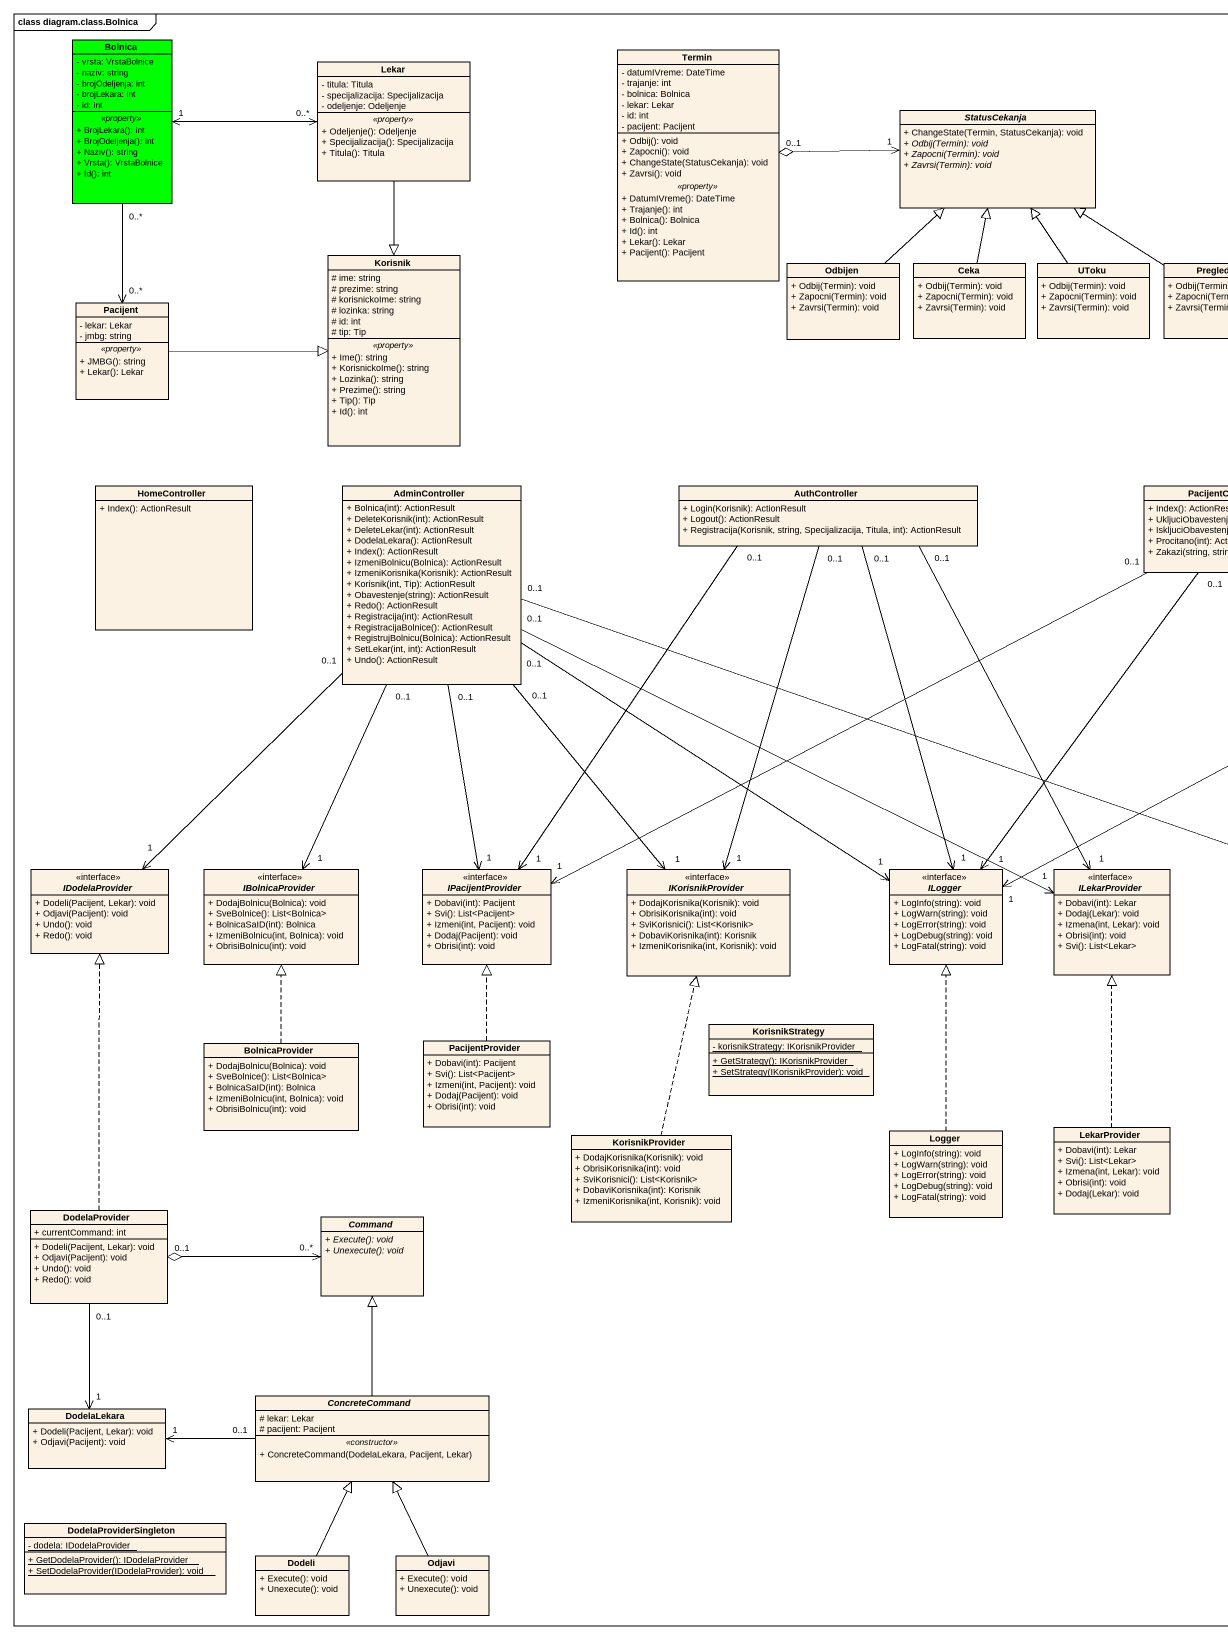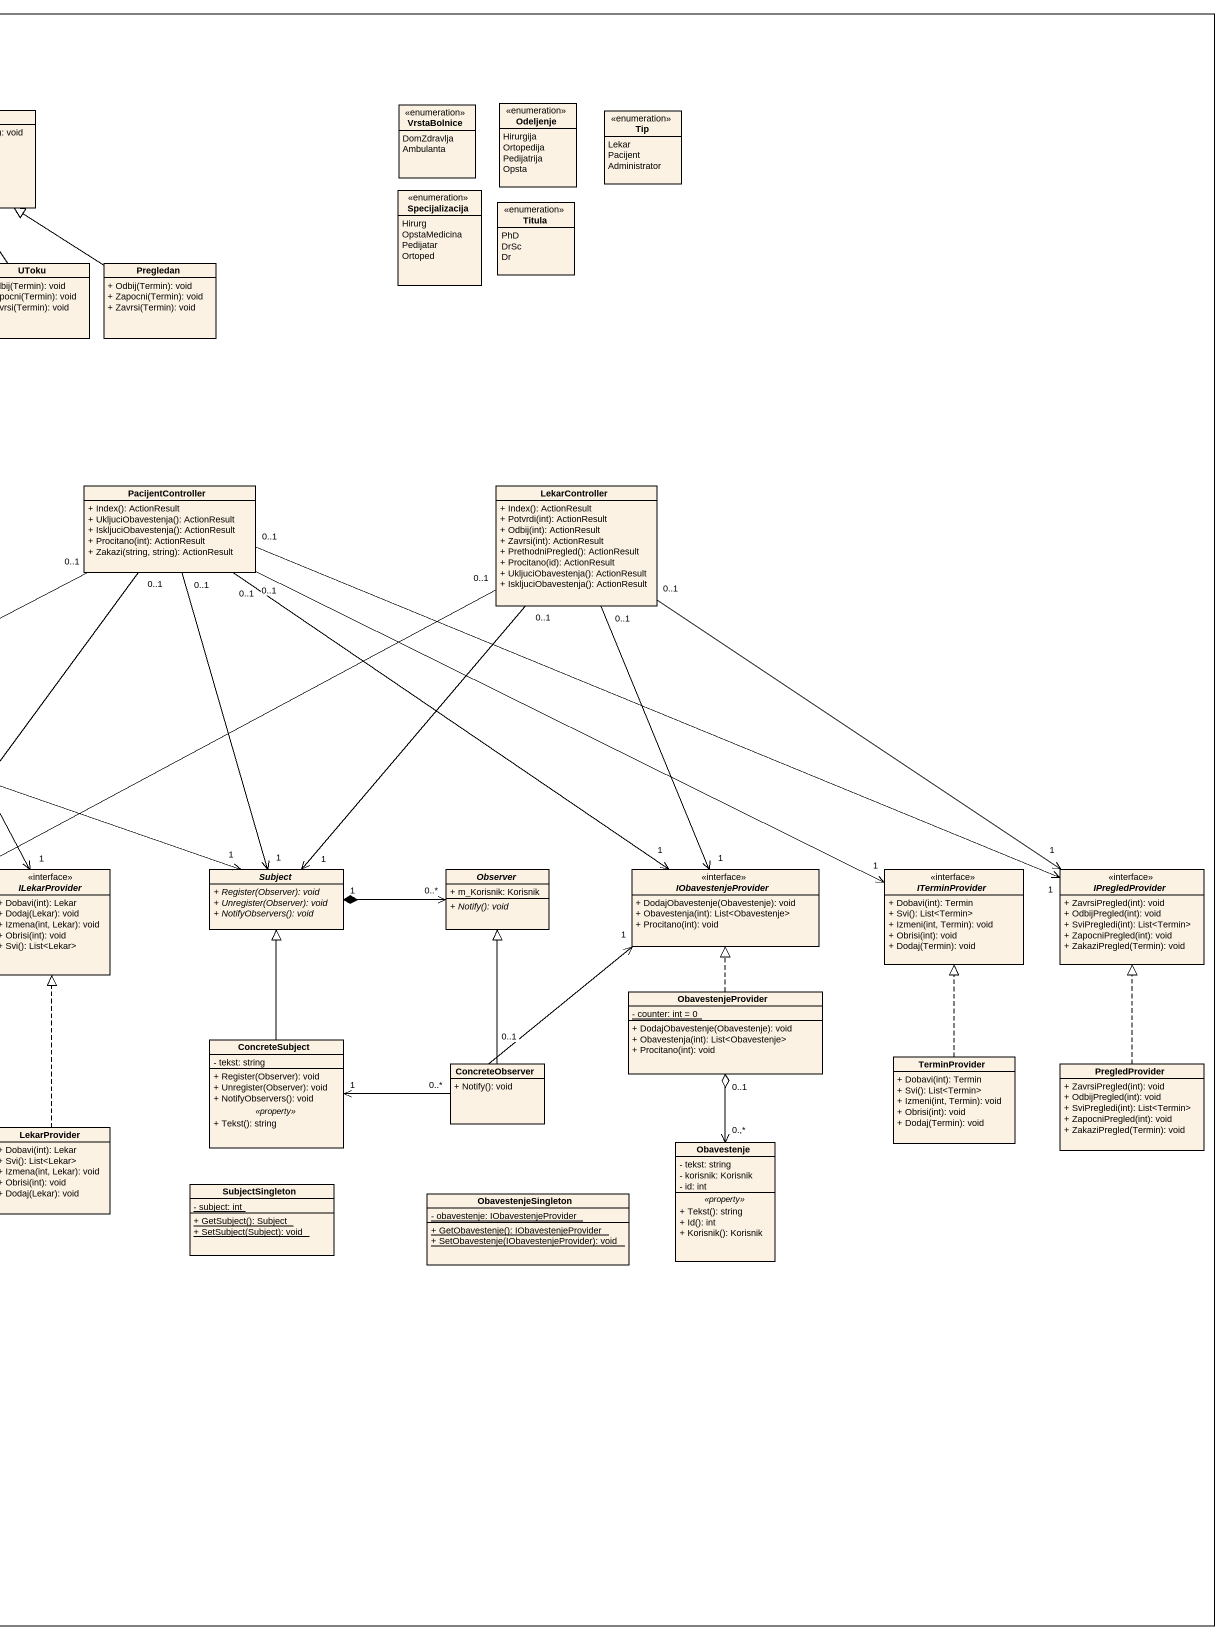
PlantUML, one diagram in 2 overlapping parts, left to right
@startuml
mainframe class diagram.class.Bolnica
hide circle
hide empty members
skinparam classAttributeIconSize 0
class Bolnica #00FF00 {
  - vrsta: VrstaBolnice
  - naziv: string
  - brojOdeljenja: int
  - brojLekara: int
  - id: int
  .. <<property>> ..
  + BrojLekara(): int
  + BrojOdeljenja(): int
  + Naziv(): string
  + Vrsta(): VrstaBolnice
  + Id(): int
}
class Lekar {
  - titula: Titula
  - specijalizacija: Specijalizacija
  - odeljenje: Odeljenje
  .. <<property>> ..
  + Odeljenje(): Odeljenje
  + Specijalizacija(): Specijalizacija
  + Titula(): Titula
}
class Termin {
  - datumIVreme: DateTime
  - trajanje: int
  - bolnica: Bolnica
  - lekar: Lekar
  - id: int
  - pacijent: Pacijent
  --
  + Odbij(): void
  + Zapocni(): void
  + ChangeState(StatusCekanja): void
  + Zavrsi(): void
  .. <<property>> ..
  + DatumIVreme(): DateTime
  + Trajanje(): int
  + Bolnica(): Bolnica
  + Id(): int
  + Lekar(): Lekar
  + Pacijent(): Pacijent
}
abstract class StatusCekanja {
  + ChangeState(Termin, StatusCekanja): void
  {abstract} + Odbij(Termin): void
  {abstract} + Zapocni(Termin): void
  {abstract} + Zavrsi(Termin): void
}
enum VrstaBolnice {
  DomZdravlja
  Ambulanta
}
enum Odeljenje {
  Hirurgija
  Ortopedija
  Pedijatrija
  Opsta
}
enum Tip {
  Lekar
  Pacijent
  Administrator
}
enum Specijalizacija {
  Hirurg
  OpstaMedicina
  Pedijatar
  Ortoped
}
enum Titula {
  PhD
  DrSc
  Dr
}
class Korisnik {
  # ime: string
  # prezime: string
  # korisnickoIme: string
  # lozinka: string
  # id: int
  # tip: Tip
  .. <<property>> ..
  + Ime(): string
  + KorisnickoIme(): string
  + Lozinka(): string
  + Prezime(): string
  + Tip(): Tip
  + Id(): int
}
class Odbijen {
  + Odbij(Termin): void
  + Zapocni(Termin): void
  + Zavrsi(Termin): void
}
class Ceka {
  + Odbij(Termin): void
  + Zapocni(Termin): void
  + Zavrsi(Termin): void
}
class UToku {
  + Odbij(Termin): void
  + Zapocni(Termin): void
  + Zavrsi(Termin): void
}
class Pregledan {
  + Odbij(Termin): void
  + Zapocni(Termin): void
  + Zavrsi(Termin): void
}
class Pacijent {
  - lekar: Lekar
  - jmbg: string
  .. <<property>> ..
  + JMBG(): string
  + Lekar(): Lekar
}
class HomeController {
  + Index(): ActionResult
}
class AdminController {
  + Bolnica(int): ActionResult
  + DeleteKorisnik(int): ActionResult
  + DeleteLekar(int): ActionResult
  + DodelaLekara(): ActionResult
  + Index(): ActionResult
  + IzmeniBolnicu(Bolnica): ActionResult
  + IzmeniKorisnika(Korisnik): ActionResult
  + Korisnik(int, Tip): ActionResult
  + Obavestenje(string): ActionResult
  + Redo(): ActionResult
  + Registracija(int): ActionResult
  + RegistracijaBolnice(): ActionResult
  + RegistrujBolnicu(Bolnica): ActionResult
  + SetLekar(int, int): ActionResult
  + Undo(): ActionResult
}
class AuthController {
  + Login(Korisnik): ActionResult
  + Logout(): ActionResult
  + Registracija(Korisnik, string, Specijalizacija, Titula, int): ActionResult
}
class PacijentController {
  + Index(): ActionResult
  + UkljuciObavestenja(): ActionResult
  + IskljuciObavestenja(): ActionResult
  + Procitano(int): ActionResult
  + Zakazi(string, string): ActionResult
}
class LekarController {
  + Index(): ActionResult
  + Potvrdi(int): ActionResult
  + Odbij(int): ActionResult
  + Zavrsi(int): ActionResult
  + PrethodniPregled(): ActionResult
  + Procitano(id): ActionResult
  + UkljuciObavestenja(): ActionResult
  + IskljuciObavestenja(): ActionResult
}
interface IDodelaProvider {
  + Dodeli(Pacijent, Lekar): void
  + Odjavi(Pacijent): void
  + Undo(): void
  + Redo(): void
}
interface IBolnicaProvider {
  + DodajBolnicu(Bolnica): void
  + SveBolnice(): List<Bolnica>
  + BolnicaSaID(int): Bolnica
  + IzmeniBolnicu(int, Bolnica): void
  + ObrisiBolnicu(int): void
}
interface IPacijentProvider {
  + Dobavi(int): Pacijent
  + Svi(): List<Pacijent>
  + Izmeni(int, Pacijent): void
  + Dodaj(Pacijent): void
  + Obrisi(int): void
}
interface IKorisnikProvider {
  + DodajKorisnika(Korisnik): void
  + ObrisiKorisnika(int): void
  + SviKorisnici(): List<Korisnik>
  + DobaviKorisnika(int): Korisnik
  + IzmeniKorisnika(int, Korisnik): void
}
interface ILogger {
  + LogInfo(string): void
  + LogWarn(string): void
  + LogError(string): void
  + LogDebug(string): void
  + LogFatal(string): void
}
interface ILekarProvider {
  + Dobavi(int): Lekar
  + Dodaj(Lekar): void
  + Izmena(int, Lekar): void
  + Obrisi(int): void
  + Svi(): List<Lekar>
}
abstract class Subject {
  {abstract} + Register(Observer): void
  {abstract} + Unregister(Observer): void
  {abstract} + NotifyObservers(): void
}
abstract class Observer {
  + m_Korisnik: Korisnik
  {abstract} + Notify(): void
}
interface IObavestenjeProvider {
  + DodajObavestenje(Obavestenje): void
  + Obavestenja(int): List<Obavestenje>
  + Procitano(int): void
}
interface ITerminProvider {
  + Dobavi(int): Termin
  + Svi(): List<Termin>
  + Izmeni(int, Termin): void
  + Obrisi(int): void
  + Dodaj(Termin): void
}
interface IPregledProvider {
  + ZavrsiPregled(int): void
  + OdbijPregled(int): void
  + SviPregledi(int): List<Termin>
  + ZapocniPregled(int): void
  + ZakaziPregled(Termin): void
}
class ObavestenjeProvider {
  {static} - counter: int = 0
  + DodajObavestenje(Obavestenje): void
  + Obavestenja(int): List<Obavestenje>
  + Procitano(int): void
}
class PacijentProvider {
  + Dobavi(int): Pacijent
  + Svi(): List<Pacijent>
  + Izmeni(int, Pacijent): void
  + Dodaj(Pacijent): void
  + Obrisi(int): void
}
class KorisnikStrategy {
  {static} - korisnikStrategy: IKorisnikProvider
  {static} + GetStrategy(): IKorisnikProvider
  {static} + SetStrategy(IKorisnikProvider): void
}
class ConcreteSubject {
  - tekst: string
  --
  + Register(Observer): void
  + Unregister(Observer): void
  + NotifyObservers(): void
  .. <<property>> ..
  + Tekst(): string
}
class BolnicaProvider {
  + DodajBolnicu(Bolnica): void
  + SveBolnice(): List<Bolnica>
  + BolnicaSaID(int): Bolnica
  + IzmeniBolnicu(int, Bolnica): void
  + ObrisiBolnicu(int): void
}
class ConcreteObserver {
  + Notify(): void
}
class TerminProvider {
  + Dobavi(int): Termin
  + Svi(): List<Termin>
  + Izmeni(int, Termin): void
  + Obrisi(int): void
  + Dodaj(Termin): void
}
class PregledProvider {
  + ZavrsiPregled(int): void
  + OdbijPregled(int): void
  + SviPregledi(int): List<Termin>
  + ZapocniPregled(int): void
  + ZakaziPregled(Termin): void
}
class KorisnikProvider {
  + DodajKorisnika(Korisnik): void
  + ObrisiKorisnika(int): void
  + SviKorisnici(): List<Korisnik>
  + DobaviKorisnika(int): Korisnik
  + IzmeniKorisnika(int, Korisnik): void
}
class Logger {
  + LogInfo(string): void
  + LogWarn(string): void
  + LogError(string): void
  + LogDebug(string): void
  + LogFatal(string): void
}
class LekarProvider {
  + Dobavi(int): Lekar
  + Svi(): List<Lekar>
  + Izmena(int, Lekar): void
  + Obrisi(int): void
  + Dodaj(Lekar): void
}
class Obavestenje {
  - tekst: string
  - korisnik: Korisnik
  - id: int
  .. <<property>> ..
  + Tekst(): string
  + Id(): int
  + Korisnik(): Korisnik
}
class SubjectSingleton {
  {static} - subject: int
  {static} + GetSubject(): Subject
  {static} + SetSubject(Subject): void
}
class ObavestenjeSingleton {
  {static} - obavestenje: IObavestenjeProvider
  {static} + GetObavestenje(): IObavestenjeProvider
  {static} + SetObavestenje(IObavestenjeProvider): void
}
class DodelaProvider {
  + currentCommand: int
  + Dodeli(Pacijent, Lekar): void
  + Odjavi(Pacijent): void
  + Undo(): void
  + Redo(): void
}
abstract class Command {
  {abstract} + Execute(): void
  {abstract} + Unexecute(): void
}
class DodelaLekara {
  + Dodeli(Pacijent, Lekar): void
  + Odjavi(Pacijent): void
}
abstract class ConcreteCommand {
  # lekar: Lekar
  # pacijent: Pacijent
  .. <<constructor>> ..
  + ConcreteCommand(DodelaLekara, Pacijent, Lekar)
}
class DodelaProviderSingleton {
  {static} - dodela: IDodelaProvider
  {static} + GetDodelaProvider(): IDodelaProvider
  {static} + SetDodelaProvider(IDodelaProvider): void
}
class Dodeli {
  + Execute(): void
  + Unexecute(): void
}
class Odjavi {
  + Execute(): void
  + Unexecute(): void
}
Bolnica "0..*" --> "0..*" Pacijent
Lekar "0..*" <-left-> "1" Bolnica
Lekar --|> Korisnik
StatusCekanja "1" <-left-o "0..1" Termin
Odbijen -up-|> StatusCekanja
Ceka -up-|> StatusCekanja
UToku -up-|> StatusCekanja
Pregledan -up-|> StatusCekanja
Pacijent -right-|> Korisnik
AdminController "0..1" --> "1" IDodelaProvider
AdminController "0..1" --> "1" ILogger
AdminController "0..1" -right-> "1" Subject
IBolnicaProvider "1" <-up- "0..1" AdminController
IPacijentProvider "1" <-up- "0..1" AdminController
IPacijentProvider "1" <-up- "0..1" AuthController
IPacijentProvider "1" <-right- "0..1" PacijentController
IKorisnikProvider "1" <-up- "0..1" AdminController
IKorisnikProvider "1" <-up- "0..1" AuthController
ILogger "1" <-up- "0..1" AuthController
ILogger "1" <-up- "0..1" PacijentController
ILogger "1" <-right- "0..1" LekarController
ILekarProvider "1" <-left- "0..1" AdminController
ILekarProvider "1" <-up- "0..1" AuthController
Subject "1" <-up- "0..1" PacijentController
Subject "1" <-up- "0..1" LekarController
Observer "0..*" <-left-* "1" Subject
IObavestenjeProvider "1" <-up- "0..1" PacijentController
IObavestenjeProvider "1" <-up- "0..1" LekarController
ITerminProvider "1" <-left- "0..1" PacijentController
IPregledProvider "1" <-left- "0..1" PacijentController
IPregledProvider "1" <-up- "0..1" LekarController
ObavestenjeProvider .up.|> IObavestenjeProvider
PacijentProvider .up.|> IPacijentProvider
ConcreteSubject -up-|> Subject
BolnicaProvider .up.|> IBolnicaProvider
ConcreteObserver -up-|> Observer
ConcreteObserver "0..1" -up-> "1" IObavestenjeProvider
ConcreteObserver "0..*" -left-> "1" ConcreteSubject
TerminProvider .up.|> ITerminProvider
PregledProvider .up.|> IPregledProvider
KorisnikProvider .up.|> IKorisnikProvider
Logger .up.|> ILogger
LekarProvider .up.|> ILekarProvider
Obavestenje "0.,*" <-up-o "0..1" ObavestenjeProvider
DodelaProvider .up.|> IDodelaProvider
DodelaProvider "0..1" --> "1" DodelaLekara
Command "0..*" <-left-o "0..1" DodelaProvider
ConcreteCommand -up-|> Command
ConcreteCommand "0..1" -left-> "1" DodelaLekara
Dodeli -up-|> ConcreteCommand
Odjavi -up-|> ConcreteCommand
@enduml
